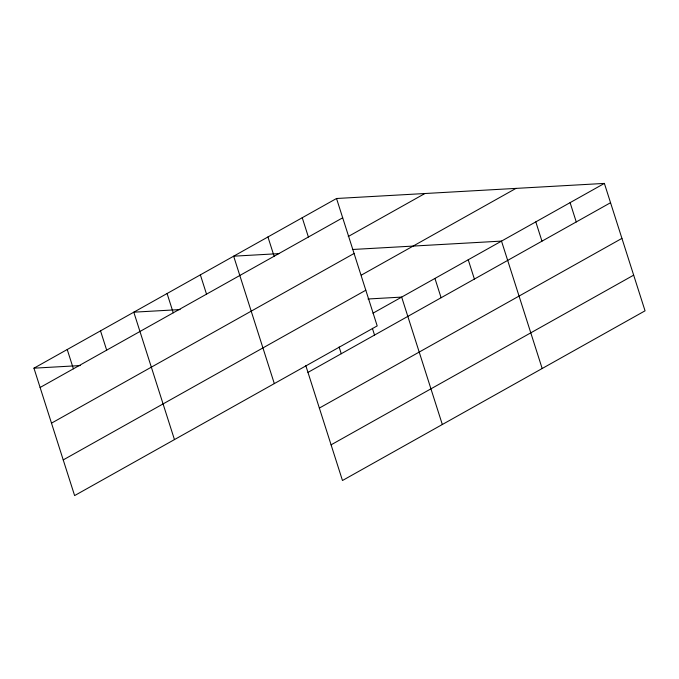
<?xml version="1.0" encoding="UTF-8"?>
<svg xmlns="http://www.w3.org/2000/svg" width="679" height="679" viewBox="0 0 679 679"><rect width="100%" height="100%" fill="white"/><g stroke="black" fill="none" stroke-linecap="round" stroke-linejoin="round"><path stroke-width="1.02" d="M336.529 198.497L377.193 325.903L74.614 495.585L33.95 368.179L336.529 198.497L604.386 183.415L645.05 310.821L342.471 480.503L305.813 365.642M40.112 387.48L342.683 217.798M348.217 236.53L424.918 193.515M51.494 423.153L354.073 253.471M361.347 275.114L515.998 188.389M63.223 459.912L365.803 290.23M373 313.172L604.386 183.415M307.969 372.398L610.548 202.715M319.359 408.071L621.93 238.388M331.089 444.83L633.668 275.148M278.899 253.64L233.652 256.187L274.316 383.601M352.401 249.499L501.509 241.104L542.173 368.519M180.105 309.573L133.797 312.179L174.461 439.593M367.984 298.998L401.662 297.096L442.326 424.511M33.95 368.179L80.249 365.565M570.097 202.648L576.259 221.948M535.807 221.872L541.961 241.172M468.23 259.768L474.392 279.069M434.942 278.432L441.104 297.733M372.381 328.313L374.536 335.07M302.231 217.721L308.393 237.022M339.101 346.977L341.257 353.734M267.942 236.954L274.104 256.255M200.364 274.851L206.526 294.151M167.085 293.515L173.247 312.815M100.517 330.843L106.679 350.143M67.229 349.507L73.391 368.816"/></g></svg>
